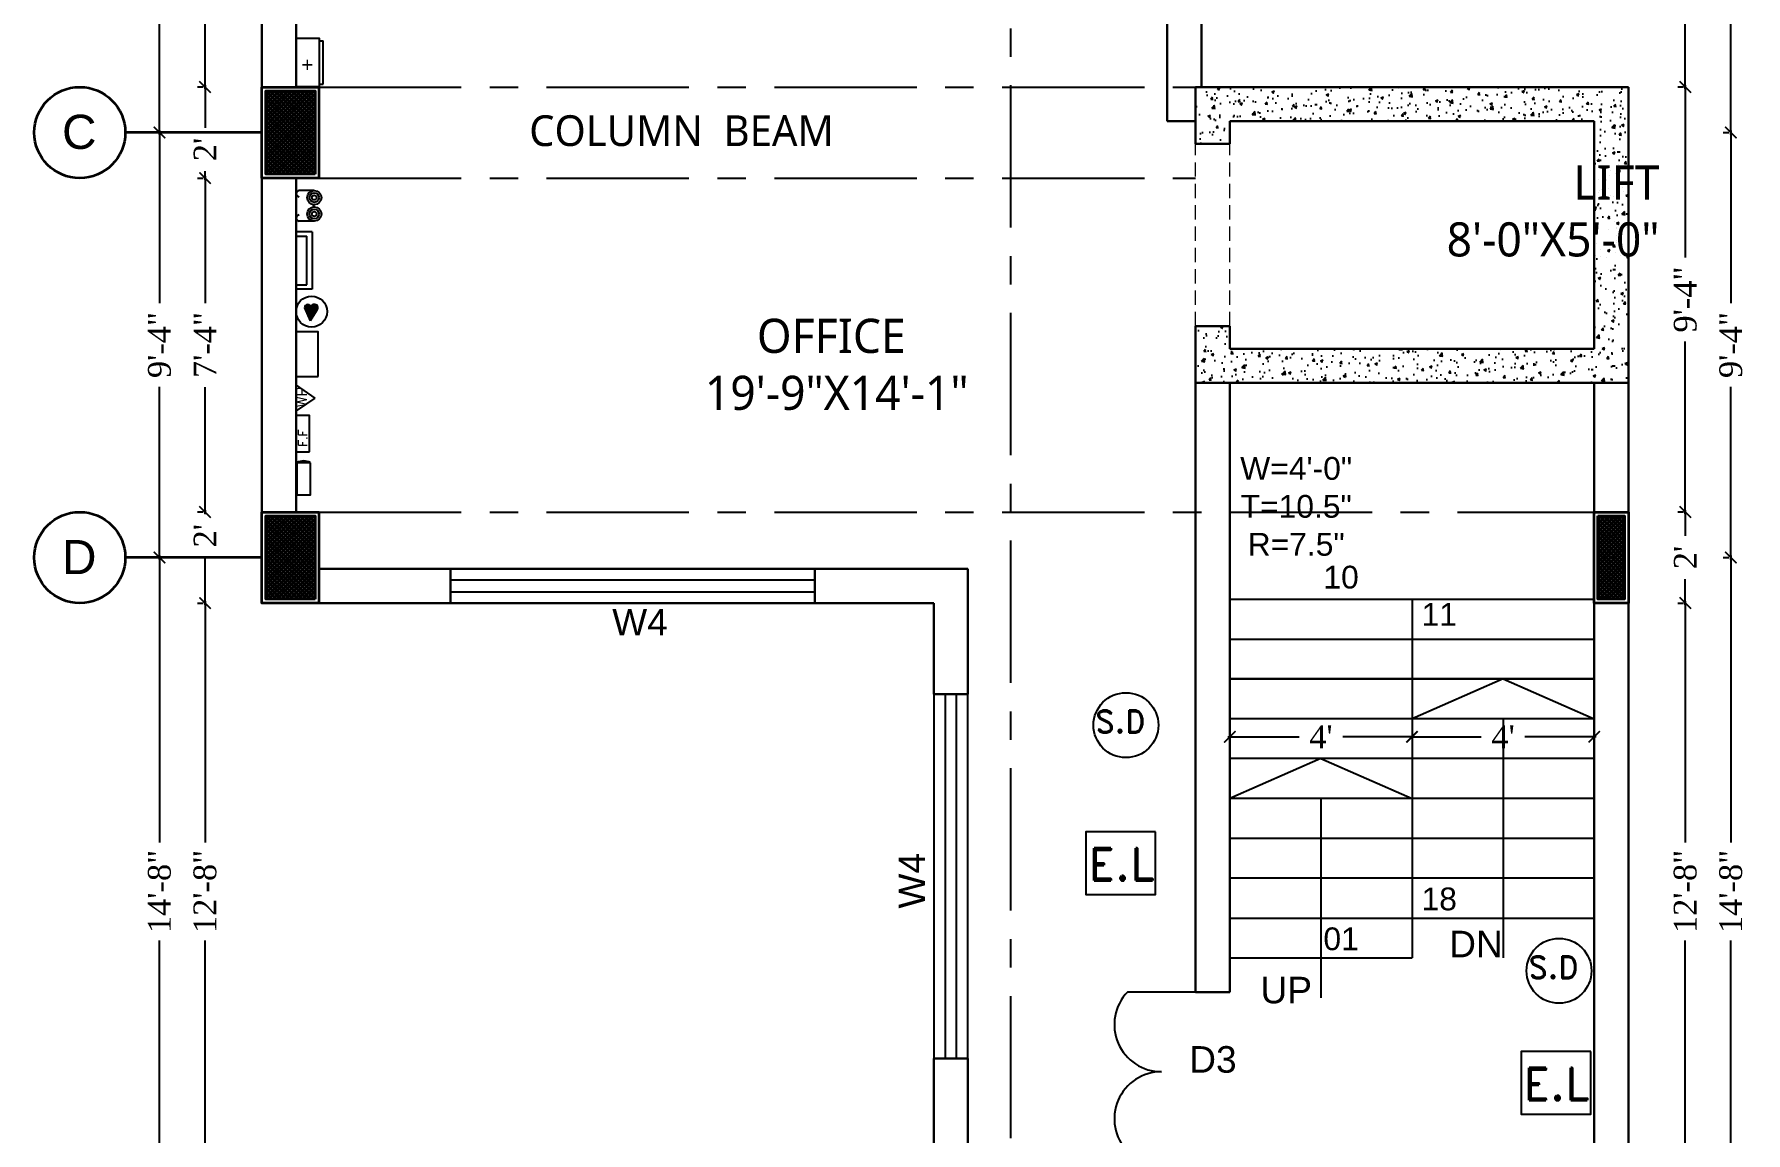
# Model space of a CAD drawing. Header units: inches. Extents: x 137014 to 144844, y -150241 to -148176.
# Drawn here: x 142626.5 to 143077.4, y -149968.4 to -149678.9 of the extents above; entities that cross this region are included whole.
import ezdxf

# ---------------------------------------------------------------- set-up
doc = ezdxf.new("R2010")
doc.units = ezdxf.units.IN
doc.header["$LTSCALE"] = 15
doc.header["$MEASUREMENT"] = 0
doc.header["$PDMODE"] = 2
for name, pattern in [('CENTER', [2, 1.25, -0.25, 0.25, -0.25]), ('DASHEDX2', [1.5, 1, -0.5]), ('HIDDEN', [0.375, 0.25, -0.125])]:
    doc.linetypes.add(name, pattern=pattern)
doc.layers.get('0').update_dxf_attribs({"linetype": 'CONTINUOUS'})
doc.layers.get('Defpoints').update_dxf_attribs({"linetype": 'CONTINUOUS'})
for name, color, linetype in [('COLUMN', 4, 'CONTINUOUS'), ('Column Hatch', 32, 'CONTINUOUS'), ('dimenion', 8, 'CONTINUOUS'), ('door', 74, 'CONTINUOUS'), ('dooted', 7, 'DASHEDX2'), ('HATCH', 252, 'CONTINUOUS'), ('stair', 31, 'CONTINUOUS'), ('TEXT', 2, 'CONTINUOUS'), ('WINDOW', 140, 'CONTINUOUS')]:
    doc.layers.add(name, color=color, linetype=linetype)
for name, color, linetype, lineweight in [('DOTTED', 255, 'HIDDEN', 5), ('tex2', 2, 'CONTINUOUS', 0), ('WALL', 1, 'CONTINUOUS', 30)]:
    doc.layers.add(name, color=color, linetype=linetype, lineweight=lineweight)
doc.styles.add('01', font='arial.ttf', dxfattribs={"height": 5})
doc.styles.add('arial', font='times.ttf')
doc.styles.get("Standard").update_dxf_attribs({"font": 'romand.shx', "height": 8})
doc.styles.add('times', font='times.ttf', dxfattribs={"height": 6})
doc.dimstyles.new('NAUMAN', dxfattribs={"dimtxt": 7, "dimasz": 3, "dimexe": 0.5, "dimexo": 2, "dimgap": 3, "dimtad": 0, "dimdec": 1, "dimzin": 0, "dimdsep": 46, "dimlunit": 4, "dimtxsty": 'times', "dimblk1": 'ARCHTICK', "dimblk2": 'ARCHTICK', "dimsah": 1, "dimcen": 0, "dimdle": 0.5, "dimclrd": 256, "dimclre": 256, "dimclrt": 2, "dimadec": 0, "dimazin": 0, "dimtfac": 1, "dimtdec": 1, "dimtix": 1, "dimtofl": 0, "dimtmove": 1, "dimatfit": 3, "dimldrblk": 'ARCHTICK', "dimfxl": 4, "dimtolj": 1, "dimtzin": 0, "dimarcsym": 0})

# ---------------------------------------------------------------- blocks, each defined once
blk = doc.blocks.new('_ARCHTICK')
at = {"color": 0, "linetype": 'ByBlock', "const_width": 0.15}
blk.add_lwpolyline([(-0.5, -0.5), (0.5, 0.5)], dxfattribs=at)
blk = doc.blocks.new('*D1086')
at = {"layer": 'Defpoints', "color": 0, "ltscale": 5, "transparency": 16777216}
for p in [(142989.49, -149859.34), (143037.49, -149859.34), (143037.49, -149864.08)]:
    blk.add_point(p, dxfattribs=at)
at = {"layer": 'dimenion', "lineweight": -2, "ltscale": 5, "transparency": 16777216}
for p, q in [((142988.99, -149864.08), (143007.73, -149864.08)), ((142989.49, -149861.34), (142989.49, -149864.58)), ((143037.99, -149864.08), (143019.24, -149864.08)), ((143037.49, -149861.34), (143037.49, -149864.58))]:
    blk.add_line(p, q, dxfattribs=at)
at = {"layer": 'dimenion', "lineweight": -2, "ltscale": 5, "transparency": 16777216, "xscale": 3, "yscale": 3, "zscale": 3, "rotation": 180}
blk.add_blockref('_ARCHTICK', (142989.49, -149864.08), dxfattribs=at)
at = {"layer": 'dimenion', "lineweight": -2, "ltscale": 5, "transparency": 16777216, "xscale": 3, "yscale": 3, "zscale": 3}
blk.add_blockref('_ARCHTICK', (143037.49, -149864.08), dxfattribs=at)
at = {"layer": 'dimenion', "color": 2, "ltscale": 5, "transparency": 16777216, "insert": (143013.49, -149864.08), "char_height": 6, "attachment_point": 5, "style": 'times'}
blk.add_mtext("\\A1;4'", dxfattribs=at)
blk = doc.blocks.new('*D1087')
at = {"layer": 'Defpoints', "color": 0, "ltscale": 5, "transparency": 16777216}
for p in [(142941.49, -149859.34), (142989.49, -149859.34), (142941.49, -149864.08)]:
    blk.add_point(p, dxfattribs=at)
at = {"layer": 'dimenion', "lineweight": -2, "ltscale": 5, "transparency": 16777216}
for p, q in [((142940.99, -149864.08), (142959.73, -149864.08)), ((142941.49, -149861.34), (142941.49, -149864.58)), ((142989.99, -149864.08), (142971.24, -149864.08)), ((142989.49, -149861.34), (142989.49, -149864.58))]:
    blk.add_line(p, q, dxfattribs=at)
at = {"layer": 'dimenion', "lineweight": -2, "ltscale": 5, "transparency": 16777216, "xscale": 3, "yscale": 3, "zscale": 3, "rotation": 180}
blk.add_blockref('_ARCHTICK', (142941.49, -149864.08), dxfattribs=at)
at = {"layer": 'dimenion', "lineweight": -2, "ltscale": 5, "transparency": 16777216, "xscale": 3, "yscale": 3, "zscale": 3}
blk.add_blockref('_ARCHTICK', (142989.49, -149864.08), dxfattribs=at)
at = {"layer": 'dimenion', "color": 2, "ltscale": 5, "transparency": 16777216, "insert": (142965.49, -149864.08), "char_height": 6, "attachment_point": 5, "style": 'times'}
blk.add_mtext("\\A1;4'", dxfattribs=at)
blk = doc.blocks.new('*D1112')
at = {"layer": 'Defpoints', "color": 0, "ltscale": 5, "transparency": 16777216}
for p in [(143073.49, -149542.84), (143073.49, -149704.84), (143073.49, -149704.84)]:
    blk.add_point(p, dxfattribs=at)
at = {"layer": 'HATCH', "lineweight": -2, "ltscale": 5, "transparency": 16777216}
for p, q in [((143071.49, -149542.84), (143072.99, -149542.84)), ((143073.49, -149542.34), (143073.49, -149610.93)), ((143073.49, -149705.34), (143073.49, -149636.76)), ((143071.49, -149704.84), (143072.99, -149704.84))]:
    blk.add_line(p, q, dxfattribs=at)
at = {"layer": 'HATCH', "lineweight": -2, "ltscale": 5, "transparency": 16777216, "xscale": 3, "yscale": 3, "zscale": 3}
for p, rotation in [((143073.49, -149542.84), 90), ((143073.49, -149704.84), 270)]:
    blk.add_blockref('_ARCHTICK', p, dxfattribs=dict(at, rotation=rotation))
at = {"layer": 'HATCH', "color": 2, "ltscale": 5, "transparency": 16777216, "insert": (143073.49, -149623.84), "char_height": 6, "attachment_point": 5, "rotation": 90, "style": 'times'}
blk.add_mtext('\\A1;13\'-6"', dxfattribs=at)
blk = doc.blocks.new('*D1113')
at = {"layer": 'Defpoints', "color": 0, "ltscale": 5, "transparency": 16777216}
for p in [(143073.49, -149704.84), (143073.49, -149816.84), (143073.49, -149816.84)]:
    blk.add_point(p, dxfattribs=at)
at = {"layer": 'HATCH', "lineweight": -2, "ltscale": 5, "transparency": 16777216}
for p, q in [((143071.49, -149704.84), (143072.99, -149704.84)), ((143073.49, -149704.34), (143073.49, -149749.8)), ((143073.49, -149817.34), (143073.49, -149771.88)), ((143071.49, -149816.84), (143072.99, -149816.84))]:
    blk.add_line(p, q, dxfattribs=at)
at = {"layer": 'HATCH', "lineweight": -2, "ltscale": 5, "transparency": 16777216, "xscale": 3, "yscale": 3, "zscale": 3}
for p, rotation in [((143073.49, -149704.84), 90), ((143073.49, -149816.84), 270)]:
    blk.add_blockref('_ARCHTICK', p, dxfattribs=dict(at, rotation=rotation))
at = {"layer": 'HATCH', "color": 2, "ltscale": 5, "transparency": 16777216, "insert": (143073.49, -149760.84), "char_height": 6, "attachment_point": 5, "rotation": 90, "style": 'times'}
blk.add_mtext('\\A1;9\'-4"', dxfattribs=at)
blk = doc.blocks.new('*D1114')
at = {"layer": 'Defpoints', "color": 0, "ltscale": 5, "transparency": 16777216}
for p in [(143073.49, -149816.84), (143073.49, -149992.84), (143073.49, -149992.84)]:
    blk.add_point(p, dxfattribs=at)
at = {"layer": 'HATCH', "lineweight": -2, "ltscale": 5, "transparency": 16777216}
for p, q in [((143071.49, -149816.84), (143072.99, -149816.84)), ((143073.49, -149816.34), (143073.49, -149891.93)), ((143073.49, -149993.34), (143073.49, -149917.76)), ((143071.49, -149992.84), (143072.99, -149992.84))]:
    blk.add_line(p, q, dxfattribs=at)
at = {"layer": 'HATCH', "lineweight": -2, "ltscale": 5, "transparency": 16777216, "xscale": 3, "yscale": 3, "zscale": 3}
for p, rotation in [((143073.49, -149816.84), 90), ((143073.49, -149992.84), 270)]:
    blk.add_blockref('_ARCHTICK', p, dxfattribs=dict(at, rotation=rotation))
at = {"layer": 'HATCH', "color": 2, "ltscale": 5, "transparency": 16777216, "insert": (143073.49, -149904.84), "char_height": 6, "attachment_point": 5, "rotation": 90, "style": 'times'}
blk.add_mtext('\\A1;14\'-8"', dxfattribs=at)
blk = doc.blocks.new('*D1120')
at = {"layer": 'Defpoints', "color": 0, "ltscale": 5, "transparency": 16777216}
for p in [(143061.49, -149554.84), (143061.49, -149692.84), (143061.49, -149692.84)]:
    blk.add_point(p, dxfattribs=at)
at = {"layer": 'HATCH', "lineweight": -2, "ltscale": 5, "transparency": 16777216}
for p, q in [((143059.49, -149554.84), (143060.99, -149554.84)), ((143061.49, -149554.34), (143061.49, -149610.93)), ((143061.49, -149693.34), (143061.49, -149636.76)), ((143059.49, -149692.84), (143060.99, -149692.84))]:
    blk.add_line(p, q, dxfattribs=at)
at = {"layer": 'HATCH', "lineweight": -2, "ltscale": 5, "transparency": 16777216, "xscale": 3, "yscale": 3, "zscale": 3}
for p, rotation in [((143061.49, -149554.84), 90), ((143061.49, -149692.84), 270)]:
    blk.add_blockref('_ARCHTICK', p, dxfattribs=dict(at, rotation=rotation))
at = {"layer": 'HATCH', "color": 2, "ltscale": 5, "transparency": 16777216, "insert": (143061.49, -149623.84), "char_height": 6, "attachment_point": 5, "rotation": 90, "style": 'times'}
blk.add_mtext('\\A1;11\'-6"', dxfattribs=at)
blk = doc.blocks.new('*D1121')
at = {"layer": 'Defpoints', "color": 0, "ltscale": 5, "transparency": 16777216}
for p in [(143061.49, -149692.84), (143061.49, -149804.84), (143061.49, -149804.84)]:
    blk.add_point(p, dxfattribs=at)
at = {"layer": 'HATCH', "lineweight": -2, "ltscale": 5, "transparency": 16777216}
for p, q in [((143059.49, -149692.84), (143060.99, -149692.84)), ((143061.49, -149692.34), (143061.49, -149737.8)), ((143061.49, -149805.34), (143061.49, -149759.88)), ((143059.49, -149804.84), (143060.99, -149804.84))]:
    blk.add_line(p, q, dxfattribs=at)
at = {"layer": 'HATCH', "lineweight": -2, "ltscale": 5, "transparency": 16777216, "xscale": 3, "yscale": 3, "zscale": 3}
for p, rotation in [((143061.49, -149692.84), 90), ((143061.49, -149804.84), 270)]:
    blk.add_blockref('_ARCHTICK', p, dxfattribs=dict(at, rotation=rotation))
at = {"layer": 'HATCH', "color": 2, "ltscale": 5, "transparency": 16777216, "insert": (143061.49, -149748.84), "char_height": 6, "attachment_point": 5, "rotation": 90, "style": 'times'}
blk.add_mtext('\\A1;9\'-4"', dxfattribs=at)
blk = doc.blocks.new('*D1122')
at = {"layer": 'Defpoints', "color": 0, "ltscale": 5, "transparency": 16777216}
for p in [(143061.49, -149804.84), (143061.49, -149828.84), (143061.49, -149828.84)]:
    blk.add_point(p, dxfattribs=at)
at = {"layer": 'HATCH', "lineweight": -2, "ltscale": 5, "transparency": 16777216}
for p, q in [((143059.49, -149804.84), (143060.99, -149804.84)), ((143061.49, -149804.34), (143061.49, -149811.11)), ((143061.49, -149829.34), (143061.49, -149822.57)), ((143059.49, -149828.84), (143060.99, -149828.84))]:
    blk.add_line(p, q, dxfattribs=at)
at = {"layer": 'HATCH', "lineweight": -2, "ltscale": 5, "transparency": 16777216, "xscale": 3, "yscale": 3, "zscale": 3}
for p, rotation in [((143061.49, -149804.84), 90), ((143061.49, -149828.84), 270)]:
    blk.add_blockref('_ARCHTICK', p, dxfattribs=dict(at, rotation=rotation))
at = {"layer": 'HATCH', "color": 2, "ltscale": 5, "transparency": 16777216, "insert": (143061.49, -149816.84), "char_height": 6, "attachment_point": 5, "rotation": 90, "style": 'times'}
blk.add_mtext("\\A1;2'", dxfattribs=at)
blk = doc.blocks.new('*D1123')
at = {"layer": 'Defpoints', "color": 0, "ltscale": 5, "transparency": 16777216}
for p in [(143061.49, -149828.84), (143061.49, -149980.84), (143061.49, -149980.84)]:
    blk.add_point(p, dxfattribs=at)
at = {"layer": 'HATCH', "lineweight": -2, "ltscale": 5, "transparency": 16777216}
for p, q in [((143061.49, -149828.34), (143061.49, -149891.93)), ((143059.49, -149828.84), (143060.99, -149828.84)), ((143061.49, -149981.34), (143061.49, -149917.76)), ((143059.49, -149980.84), (143060.99, -149980.84))]:
    blk.add_line(p, q, dxfattribs=at)
at = {"layer": 'HATCH', "lineweight": -2, "ltscale": 5, "transparency": 16777216, "xscale": 3, "yscale": 3, "zscale": 3}
for p, rotation in [((143061.49, -149828.84), 90), ((143061.49, -149980.84), 270)]:
    blk.add_blockref('_ARCHTICK', p, dxfattribs=dict(at, rotation=rotation))
at = {"layer": 'HATCH', "color": 2, "ltscale": 5, "transparency": 16777216, "insert": (143061.49, -149904.84), "char_height": 6, "attachment_point": 5, "rotation": 90, "style": 'times'}
blk.add_mtext('\\A1;12\'-8"', dxfattribs=at)
blk = doc.blocks.new('*D1130')
at = {"layer": 'Defpoints', "color": 0, "ltscale": 5, "transparency": 16777216}
for p in [(142659.49, -149542.84), (142659.49, -149704.84), (142659.49, -149704.84)]:
    blk.add_point(p, dxfattribs=at)
at = {"layer": 'HATCH', "lineweight": -2, "ltscale": 5, "transparency": 16777216}
for p, q in [((142657.49, -149542.84), (142658.99, -149542.84)), ((142659.49, -149542.34), (142659.49, -149610.93)), ((142659.49, -149705.34), (142659.49, -149636.76)), ((142657.49, -149704.84), (142658.99, -149704.84))]:
    blk.add_line(p, q, dxfattribs=at)
at = {"layer": 'HATCH', "lineweight": -2, "ltscale": 5, "transparency": 16777216, "xscale": 3, "yscale": 3, "zscale": 3}
for p, rotation in [((142659.49, -149542.84), 90), ((142659.49, -149704.84), 270)]:
    blk.add_blockref('_ARCHTICK', p, dxfattribs=dict(at, rotation=rotation))
at = {"layer": 'HATCH', "color": 2, "ltscale": 5, "transparency": 16777216, "insert": (142659.49, -149623.84), "char_height": 6, "attachment_point": 5, "rotation": 90, "style": 'times'}
blk.add_mtext('\\A1;13\'-6"', dxfattribs=at)
blk = doc.blocks.new('*D1131')
at = {"layer": 'Defpoints', "color": 0, "ltscale": 5, "transparency": 16777216}
for p in [(142659.49, -149704.84), (142659.49, -149816.84), (142659.49, -149816.84)]:
    blk.add_point(p, dxfattribs=at)
at = {"layer": 'HATCH', "lineweight": -2, "ltscale": 5, "transparency": 16777216}
for p, q in [((142657.49, -149704.84), (142658.99, -149704.84)), ((142659.49, -149704.34), (142659.49, -149749.8)), ((142659.49, -149817.34), (142659.49, -149771.88)), ((142657.49, -149816.84), (142658.99, -149816.84))]:
    blk.add_line(p, q, dxfattribs=at)
at = {"layer": 'HATCH', "lineweight": -2, "ltscale": 5, "transparency": 16777216, "xscale": 3, "yscale": 3, "zscale": 3}
for p, rotation in [((142659.49, -149704.84), 90), ((142659.49, -149816.84), 270)]:
    blk.add_blockref('_ARCHTICK', p, dxfattribs=dict(at, rotation=rotation))
at = {"layer": 'HATCH', "color": 2, "ltscale": 5, "transparency": 16777216, "insert": (142659.49, -149760.84), "char_height": 6, "attachment_point": 5, "rotation": 90, "style": 'times'}
blk.add_mtext('\\A1;9\'-4"', dxfattribs=at)
blk = doc.blocks.new('*D1132')
at = {"layer": 'Defpoints', "color": 0, "ltscale": 5, "transparency": 16777216}
for p in [(142659.49, -149816.84), (142659.49, -149992.84), (142659.49, -149992.84)]:
    blk.add_point(p, dxfattribs=at)
at = {"layer": 'HATCH', "lineweight": -2, "ltscale": 5, "transparency": 16777216}
for p, q in [((142657.49, -149816.84), (142658.99, -149816.84)), ((142659.49, -149816.34), (142659.49, -149891.93)), ((142659.49, -149993.34), (142659.49, -149917.76)), ((142657.49, -149992.84), (142658.99, -149992.84))]:
    blk.add_line(p, q, dxfattribs=at)
at = {"layer": 'HATCH', "lineweight": -2, "ltscale": 5, "transparency": 16777216, "xscale": 3, "yscale": 3, "zscale": 3}
for p, rotation in [((142659.49, -149816.84), 90), ((142659.49, -149992.84), 270)]:
    blk.add_blockref('_ARCHTICK', p, dxfattribs=dict(at, rotation=rotation))
at = {"layer": 'HATCH', "color": 2, "ltscale": 5, "transparency": 16777216, "insert": (142659.49, -149904.84), "char_height": 6, "attachment_point": 5, "rotation": 90, "style": 'times'}
blk.add_mtext('\\A1;14\'-8"', dxfattribs=at)
blk = doc.blocks.new('*D1138')
at = {"layer": 'Defpoints', "color": 0, "ltscale": 5, "transparency": 16777216}
for p in [(142671.49, -149554.84), (142671.49, -149692.84), (142671.49, -149692.84)]:
    blk.add_point(p, dxfattribs=at)
at = {"layer": 'HATCH', "lineweight": -2, "ltscale": 5, "transparency": 16777216}
for p, q in [((142669.49, -149554.84), (142670.99, -149554.84)), ((142671.49, -149554.34), (142671.49, -149610.93)), ((142671.49, -149693.34), (142671.49, -149636.76)), ((142669.49, -149692.84), (142670.99, -149692.84))]:
    blk.add_line(p, q, dxfattribs=at)
at = {"layer": 'HATCH', "lineweight": -2, "ltscale": 5, "transparency": 16777216, "xscale": 3, "yscale": 3, "zscale": 3}
for p, rotation in [((142671.49, -149554.84), 90), ((142671.49, -149692.84), 270)]:
    blk.add_blockref('_ARCHTICK', p, dxfattribs=dict(at, rotation=rotation))
at = {"layer": 'HATCH', "color": 2, "ltscale": 5, "transparency": 16777216, "insert": (142671.49, -149623.84), "char_height": 6, "attachment_point": 5, "rotation": 90, "style": 'times'}
blk.add_mtext('\\A1;11\'-6"', dxfattribs=at)
blk = doc.blocks.new('*D1139')
at = {"layer": 'Defpoints', "color": 0, "ltscale": 5, "transparency": 16777216}
for p in [(142671.49, -149692.84), (142671.49, -149716.84), (142671.49, -149716.84)]:
    blk.add_point(p, dxfattribs=at)
at = {"layer": 'HATCH', "lineweight": -2, "ltscale": 5, "transparency": 16777216}
for p, q in [((142669.49, -149692.84), (142670.99, -149692.84)), ((142671.49, -149692.34), (142671.49, -149703.58)), ((142671.49, -149717.34), (142671.49, -149715.04)), ((142669.49, -149716.84), (142670.99, -149716.84))]:
    blk.add_line(p, q, dxfattribs=at)
at = {"layer": 'HATCH', "lineweight": -2, "ltscale": 5, "transparency": 16777216, "xscale": 3, "yscale": 3, "zscale": 3}
for p, rotation in [((142671.49, -149692.84), 90), ((142671.49, -149716.84), 270)]:
    blk.add_blockref('_ARCHTICK', p, dxfattribs=dict(at, rotation=rotation))
at = {"layer": 'HATCH', "color": 2, "ltscale": 5, "transparency": 16777216, "insert": (142671.49, -149709.31), "char_height": 6, "attachment_point": 5, "rotation": 90, "style": 'times'}
blk.add_mtext("\\A1;2'", dxfattribs=at)
blk = doc.blocks.new('*D1140')
at = {"layer": 'Defpoints', "color": 0, "ltscale": 5, "transparency": 16777216}
for p in [(142671.49, -149716.84), (142671.49, -149804.84), (142671.49, -149804.84)]:
    blk.add_point(p, dxfattribs=at)
at = {"layer": 'HATCH', "lineweight": -2, "ltscale": 5, "transparency": 16777216}
for p, q in [((142669.49, -149716.84), (142670.99, -149716.84)), ((142671.49, -149716.34), (142671.49, -149749.79)), ((142671.49, -149805.34), (142671.49, -149771.9)), ((142669.49, -149804.84), (142670.99, -149804.84))]:
    blk.add_line(p, q, dxfattribs=at)
at = {"layer": 'HATCH', "lineweight": -2, "ltscale": 5, "transparency": 16777216, "xscale": 3, "yscale": 3, "zscale": 3}
for p, rotation in [((142671.49, -149716.84), 90), ((142671.49, -149804.84), 270)]:
    blk.add_blockref('_ARCHTICK', p, dxfattribs=dict(at, rotation=rotation))
at = {"layer": 'HATCH', "color": 2, "ltscale": 5, "transparency": 16777216, "insert": (142671.49, -149760.84), "char_height": 6, "attachment_point": 5, "rotation": 90, "style": 'times'}
blk.add_mtext('\\A1;7\'-4"', dxfattribs=at)
blk = doc.blocks.new('*D1141')
at = {"layer": 'Defpoints', "color": 0, "ltscale": 5, "transparency": 16777216}
for p in [(142671.49, -149804.84), (142671.49, -149828.84), (142671.49, -149828.84)]:
    blk.add_point(p, dxfattribs=at)
at = {"layer": 'HATCH', "lineweight": -2, "ltscale": 5, "transparency": 16777216}
for p, q in [((142669.49, -149804.84), (142670.99, -149804.84)), ((142671.49, -149804.34), (142671.49, -149805.37)), ((142671.49, -149829.34), (142671.49, -149816.83)), ((142669.49, -149828.84), (142670.99, -149828.84))]:
    blk.add_line(p, q, dxfattribs=at)
at = {"layer": 'HATCH', "lineweight": -2, "ltscale": 5, "transparency": 16777216, "xscale": 3, "yscale": 3, "zscale": 3}
for p, rotation in [((142671.49, -149804.84), 90), ((142671.49, -149828.84), 270)]:
    blk.add_blockref('_ARCHTICK', p, dxfattribs=dict(at, rotation=rotation))
at = {"layer": 'HATCH', "color": 2, "ltscale": 5, "transparency": 16777216, "insert": (142671.49, -149811.1), "char_height": 6, "attachment_point": 5, "rotation": 90, "style": 'times'}
blk.add_mtext("\\A1;2'", dxfattribs=at)
blk = doc.blocks.new('*D1142')
at = {"layer": 'Defpoints', "color": 0, "ltscale": 5, "transparency": 16777216}
for p in [(142671.49, -149828.84), (142671.49, -149980.84), (142671.49, -149980.84)]:
    blk.add_point(p, dxfattribs=at)
at = {"layer": 'HATCH', "lineweight": -2, "ltscale": 5, "transparency": 16777216}
for p, q in [((142671.49, -149828.34), (142671.49, -149891.93)), ((142669.49, -149828.84), (142670.99, -149828.84)), ((142671.49, -149981.34), (142671.49, -149917.76)), ((142669.49, -149980.84), (142670.99, -149980.84))]:
    blk.add_line(p, q, dxfattribs=at)
at = {"layer": 'HATCH', "lineweight": -2, "ltscale": 5, "transparency": 16777216, "xscale": 3, "yscale": 3, "zscale": 3}
for p, rotation in [((142671.49, -149828.84), 90), ((142671.49, -149980.84), 270)]:
    blk.add_blockref('_ARCHTICK', p, dxfattribs=dict(at, rotation=rotation))
at = {"layer": 'HATCH', "color": 2, "ltscale": 5, "transparency": 16777216, "insert": (142671.49, -149904.84), "char_height": 6, "attachment_point": 5, "rotation": 90, "style": 'times'}
blk.add_mtext('\\A1;12\'-8"', dxfattribs=at)

msp = doc.modelspace()

# ---------------------------------------------------------------- hatches: boundary and pattern name
for points in [[(142700.26611, -149723.86983), (142700.26611, -149723.9326, 1), (142700.26611, -149724.37132), (142700.26611, -149724.4341, -0.999991376)], [(142697.68099, -149751.02252, -1), (142699.4217, -149751.02252, -1.153352938), (142701.15883, -149751.2712), (142699.16658, -149754.48567)], [(142699.2712, -149791.84598), (142695.7046, -149791.84598, -0.26545942)]]:
    msp.add_hatch(color=256).paths.add_polyline_path(points)
at = {"layer": 'Column Hatch', "lineweight": 35}
h = msp.add_hatch(dxfattribs=at)
h.set_pattern_fill('ANSI37', color=256, scale=0.25)
h.set_pattern_definition([(45, (143034.48525, -149692.8425), (-0.561266, 0.561266), []), (135, (143034.48525, -149692.8425), (-0.561266, -0.561266), [])])
h.paths.add_polyline_path([(142700.48525, -149715.84248), (142687.48525, -149715.84248), (142687.48525, -149693.84248), (142700.48525, -149693.84248)])
h = msp.add_hatch(dxfattribs=at)
h.set_pattern_fill('ANSI37', color=256, scale=0.25)
h.set_pattern_definition([(45, (143034.48525, -149804.8425), (-0.561266, 0.561266), []), (135, (143034.48525, -149804.8425), (-0.561266, -0.561266), [])])
h.paths.add_polyline_path([(142700.48525, -149827.84248), (142687.48525, -149827.84248), (142687.48525, -149805.84248), (142700.48525, -149805.84248)])
h = msp.add_hatch(dxfattribs=at)
h.set_pattern_fill('ANSI37', color=256, scale=0.25)
h.set_pattern_definition([(45, (143037.48525, -149963.8425), (-0.561266, 0.561266), []), (135, (143037.48525, -149963.8425), (-0.561266, -0.561266), [])])
h.paths.add_polyline_path([(143038.48525, -149805.84248), (143045.48525, -149805.84248), (143045.48525, -149827.84248), (143038.48525, -149827.84248)])
at = {"layer": 'HATCH'}
h = msp.add_hatch(dxfattribs=at)
h.set_pattern_fill('AR-CONC', color=256, style=0)
h.set_pattern_definition([(50, (2533.732, -13275.9066), (7.17260183, -0.62752135), [0.75, -8.25]), (355, (2533.732, -13275.9066), (-1.38751334, 7.52192134), [0.6, -6.6]), (100.4514, (2534.33, -13275.959), (5.78509382, 6.89439542), [0.6374019, -7.01142112]), (46.1842, (2533.732, -13273.907), (10.6724105, -1.65519014), [1.125, -12.375]), (96.6356, (2534.622, -13274.045), (9.34662706, 9.7411787), [0.9561029, -10.51713]), (351.1842, (2533.732, -13273.907), (9.34661945, 9.741186), [0.9, -9.9]), (21, (2534.732, -13274.4066), (5.96907052, -4.0261889), [0.75, -8.25]), (326, (2534.732, -13274.4066), (2.43315332, 7.25150045), [0.6, -6.6]), (71.4514, (2535.23, -13274.742), (8.40222629, 3.22530497), [0.6374019, -7.01142112]), (37.5, (2533.7322, -13275.9066), (0.121598553, 3.328938538), [0, -6.52, 0, -6.7, 0, -6.625]), (7.5, (2533.7322, -13275.9066), (2.630695374, 3.94411712), [0, -3.82, 0, -6.37, 0, -2.525]), (327.5, (2531.5022, -13275.9066), (5.33822436, -0.225548717), [0, -2.5, 0, -7.8, 0, -10.35]), (317.5, (2530.5022, -13275.9066), (5.83186169, 1.00104982), [0, -3.25, 0, -5.18, 0, -7.35])])
h.paths.add_polyline_path([(142941.48525, -149701.84248), (142941.48525, -149707.84248), (142932.48525, -149707.84248), (142932.48525, -149692.84248), (143046.48525, -149692.84248), (143046.48525, -149770.84248), (142932.48525, -149770.84248), (142932.48525, -149755.84248), (142941.48525, -149755.84248), (142941.48525, -149761.84248), (143037.48525, -149761.84248), (143037.48525, -149701.84248)])

# ---------------------------------------------------------------- linework, layer by layer
at = {"ltscale": 0.22}
for p, q in [((142701.6332, -149680.7167), (142702.57482, -149680.7167)), ((142702.57482, -149692.07362), (142702.57482, -149680.7167)), ((142701.6332, -149692.07362), (142702.57482, -149692.07362)), ((142695.48525, -149778.15489), (142695.48525, -149771.45228)), ((142695.48525, -149771.45228), (142700.37338, -149774.80359)), ((142700.37338, -149774.80359), (142695.48525, -149778.15489))]:
    msp.add_line(p, q, dxfattribs=at)
for p, q in [((142700.26611, -149720.10338), (142696.32582, -149720.10338)), ((142700.26611, -149723.9326), (142700.26611, -149723.86983)), ((142700.26611, -149724.37132), (142700.26611, -149724.4341)), ((142700.26611, -149728.20054), (142696.32582, -149728.20054)), ((142699.69988, -149731.00595), (142695.48525, -149731.00595)), ((142695.48525, -149731.00595), (142695.48525, -149732.12351)), ((142695.48525, -149732.12351), (142698.30742, -149732.12351)), ((142698.30742, -149744.98799), (142698.30742, -149732.12351)), ((142699.69988, -149731.00595), (142699.69988, -149746.10555)), ((142695.48525, -149746.10555), (142695.48525, -149744.98799)), ((142695.48525, -149744.98799), (142698.30742, -149744.98799)), ((142699.69988, -149746.10555), (142695.48525, -149746.10555)), ((142697.68099, -149751.02252), (142699.16658, -149754.48567)), ((142700.90933, -149751.67377), (142699.16658, -149754.48567))]:
    msp.add_line(p, q)
for points in [[(142695.48525, -149680.08896), (142695.48525, -149692.70136), (142701.6332, -149692.70136), (142701.6332, -149680.08896)], [(142698.97953, -149788.99633), (142698.97953, -149779.39336), (142695.48525, -149779.39336), (142695.48525, -149788.99633)], [(142921.90812, -149889.10207), (142903.54886, -149889.10207), (142903.54886, -149905.60125), (142921.90812, -149905.60125)], [(143036.58765, -149947.02578), (143018.22839, -149947.02578), (143018.22839, -149963.52496), (143036.58765, -149963.52496)]]:
    msp.add_lwpolyline(points, close=True, dxfattribs=at)
at = {"color": 2}
msp.add_lwpolyline([(142701.33274, -149769.14823), (142701.33274, -149757.32073), (142695.48525, -149757.32073), (142695.48525, -149769.14823)], close=True, dxfattribs=at)
msp.add_lwpolyline([(142699.2712, -149791.84598), (142695.7046, -149791.84598), (142695.7046, -149800.35017), (142699.2712, -149800.35017)], close=True)
for centre, radius in [((142700.26611, -149721.98661), 1.88322), ((142700.26611, -149726.31732), 1.88322), ((142700.26611, -149721.98661), 1.25548), ((142700.26611, -149721.98661), 0.62774), ((142700.26611, -149726.31732), 1.25548), ((142700.26611, -149726.31732), 0.62774), ((142699.57043, -149752.03459), 4.08518)]:
    msp.add_circle(centre, radius)
at = {"ltscale": 0.22}
for centre in [(142914.11246, -149861.01339), (143028.22027, -149925.76251)]:
    msp.add_circle(centre, 8.55115, dxfattribs=at)
for centre, radius, start, end in [((142696.32582, -149720.94396), 0.84057, 90, 270), ((142700.26611, -149724.15196), 0.28213, 90, 270), ((142700.26611, -149724.15196), 0.21936, 90, 270), ((142696.32582, -149727.35997), 0.84057, 90, 270), ((142698.55134, -149751.02252), 0.87035, 0, 180), ((142700.30806, -149751.02252), 0.88637, 312.7147128, 180), ((142697.4879, -149794.96819), 3.5956, 60.2663603, 119.7336397)]:
    msp.add_arc(centre, radius, start, end)
at = {"layer": 'COLUMN', "lineweight": 35}
for p, q in [((142686.48525, -149704.84248), (142650.48525, -149704.84248)), ((142686.48525, -149816.84248), (142650.48525, -149816.84248))]:
    msp.add_line(p, q, dxfattribs=at)
for points in [[(142701.48525, -149716.84248), (142686.48525, -149716.84248), (142686.48525, -149692.84248), (142701.48525, -149692.84248)], [(142701.48525, -149828.84248), (142686.48525, -149828.84248), (142686.48525, -149804.84248), (142701.48525, -149804.84248)], [(143037.48525, -149804.84248), (143046.48525, -149804.84248), (143046.48525, -149828.84248), (143037.48525, -149828.84248)]]:
    msp.add_lwpolyline(points, close=True, dxfattribs=at)
for centre in [(142638.48525, -149704.84248), (142638.48525, -149816.84248)]:
    msp.add_circle(centre, 12, dxfattribs=at)
at = {"layer": 'Column Hatch', "lineweight": 35}
for points in [[(142700.48525, -149715.84248), (142687.48525, -149715.84248), (142687.48525, -149693.84248), (142700.48525, -149693.84248)], [(142700.48525, -149827.84248), (142687.48525, -149827.84248), (142687.48525, -149805.84248), (142700.48525, -149805.84248)], [(143038.48525, -149805.84248), (143045.48525, -149805.84248), (143045.48525, -149827.84248), (143038.48525, -149827.84248)]]:
    msp.add_lwpolyline(points, close=True, dxfattribs=at)
at = {"layer": 'door'}
msp.add_line((142932.48525, -149931.34248), (142914.48525, -149931.34248), dxfattribs=at)
for centre, start, end in [((142923.48525, -149939.91391), 136.397181, 270), ((142923.48525, -149964.77105), 90, 223.602819)]:
    msp.add_arc(centre, 12.42857, start, end, dxfattribs=at)
at = {"layer": 'dooted', "linetype": 'CENTER', "ltscale": 2}
for p, q in [((142883.69223, -149392.39011), (142883.69223, -150176.45847)), ((142701.48525, -149692.84248), (142932.48525, -149692.84248)), ((142701.48525, -149716.84248), (142932.48525, -149716.84248)), ((142701.48525, -149804.84248), (143037.48525, -149804.84248))]:
    msp.add_line(p, q, dxfattribs=at)
at = {"layer": 'DOTTED'}
for p, q in [((142932.48525, -149755.84248), (142932.48525, -149707.84248)), ((142941.48525, -149755.84248), (142941.48525, -149707.84248))]:
    msp.add_line(p, q, dxfattribs=at)
at = {"layer": 'stair'}
for p, q in [((142941.48525, -149827.84248), (143037.48525, -149827.84248)), ((142989.48525, -149827.84248), (142989.48525, -149922.34248)), ((142941.48525, -149838.34248), (143037.48525, -149838.34248)), ((142941.48525, -149848.84248), (143037.48525, -149848.84248)), ((142989.48525, -149848.84248), (142941.48525, -149848.84248)), ((142965.48525, -149848.84248), (142956.48525, -149848.84248)), ((143037.48525, -149848.84248), (142989.48525, -149848.84248)), ((143013.48525, -149848.84248), (142989.48525, -149859.34248)), ((143013.48525, -149848.84248), (143004.48525, -149848.84248)), ((143013.48525, -149848.84248), (143037.48525, -149859.34248)), ((142989.48525, -149859.34248), (142941.48525, -149859.34248)), ((143037.48525, -149859.34248), (142989.48525, -149859.34248)), ((143013.48525, -149859.34248), (143013.48525, -149922.34248)), ((142989.48525, -149869.84248), (142941.48525, -149869.84248)), ((142965.48525, -149869.84248), (142941.48525, -149880.34248)), ((142965.48525, -149869.84248), (142989.48525, -149880.34248)), ((143037.48525, -149869.84248), (142989.48525, -149869.84248)), ((142989.48525, -149880.34248), (142941.48525, -149880.34248)), ((142965.48525, -149880.34248), (142965.48525, -149932.84248)), ((143037.48525, -149880.34248), (142989.48525, -149880.34248)), ((142989.48525, -149890.84248), (142941.48525, -149890.84248)), ((143037.48525, -149890.84248), (142989.48525, -149890.84248)), ((142989.48525, -149901.34248), (142941.48525, -149901.34248)), ((143037.48525, -149901.34248), (142989.48525, -149901.34248)), ((142941.48525, -149911.84248), (142989.48525, -149911.84248)), ((142989.48525, -149911.84248), (143037.48525, -149911.84248)), ((142941.48525, -149922.34248), (142989.48525, -149922.34248))]:
    msp.add_line(p, q, dxfattribs=at)
at = {"layer": 'WALL'}
for p, q in [((142924.98525, -149701.84248), (142924.98525, -149539.84248)), ((142686.48525, -149692.84248), (142686.48525, -149554.84248)), ((142695.48525, -149554.84248), (142695.48525, -149692.84248)), ((142933.98525, -149692.84248), (142933.98525, -149554.84248)), ((142932.48525, -149692.84248), (143046.48525, -149692.84248)), ((142932.48525, -149692.84248), (142932.48525, -149707.84248)), ((143046.48525, -149770.84248), (143046.48525, -149692.84248)), ((142924.98525, -149701.84248), (142932.48525, -149701.84248)), ((142941.48525, -149701.84248), (143037.48525, -149701.84248)), ((142941.48525, -149701.84248), (142941.48525, -149707.84248)), ((143037.48525, -149761.84248), (143037.48525, -149701.84248)), ((142941.48525, -149707.84248), (142932.48525, -149707.84248)), ((142686.48525, -149716.84248), (142686.48525, -149804.84248)), ((142695.48525, -149716.84248), (142695.48525, -149804.84248)), ((142932.48525, -149755.84248), (142932.48525, -149770.84248)), ((142941.48525, -149755.84248), (142932.48525, -149755.84248)), ((142941.48525, -149755.84248), (142941.48525, -149761.84248)), ((142941.48525, -149761.84248), (143037.48525, -149761.84248)), ((142932.48525, -149770.84248), (143046.48525, -149770.84248)), ((142932.48525, -149770.84248), (142932.48525, -149931.34248)), ((142941.48525, -149770.84248), (142941.48525, -149931.34248)), ((143037.48525, -149804.84248), (143037.48525, -149770.84248)), ((143046.48525, -149804.84248), (143046.48525, -149770.84248)), ((142695.48525, -149784.63503), (142695.48525, -149775.63503)), ((142701.48525, -149819.84248), (142872.48525, -149819.84248)), ((142872.48525, -149819.84248), (142872.48525, -149852.84248)), ((142701.48525, -149828.84248), (142863.48525, -149828.84248)), ((142863.48525, -149828.84248), (142863.48525, -149852.84248)), ((143037.48525, -149980.84248), (143037.48525, -149828.84248)), ((143046.48525, -149979.34248), (143046.48525, -149828.84248)), ((142941.48525, -149931.34248), (142932.48525, -149931.34248)), ((142863.48525, -149948.84248), (142863.48525, -149980.84248)), ((142872.48525, -149948.84248), (142872.48525, -149989.84248))]:
    msp.add_line(p, q, dxfattribs=at)
at = {"layer": 'WALL', "ltscale": 5}
for p, q in [((142736.18527, -149828.84248), (142736.18527, -149819.84248)), ((142832.18527, -149828.84248), (142832.18527, -149819.84248)), ((142863.48525, -149852.84248), (142872.48525, -149852.84248)), ((142863.48525, -149948.84248), (142872.48525, -149948.84248))]:
    msp.add_line(p, q, dxfattribs=at)
at = {"layer": 'WINDOW'}
for p, q in [((142832.18527, -149819.84248), (142736.18527, -149819.84248)), ((142832.18527, -149822.84248), (142736.18527, -149822.84248)), ((142736.18527, -149825.84248), (142832.18527, -149825.84248)), ((142736.18527, -149828.84248), (142832.18527, -149828.84248)), ((142863.48525, -149852.84248), (142863.48525, -149948.84248)), ((142866.48525, -149852.84248), (142866.48525, -149948.84248)), ((142869.48525, -149948.84248), (142869.48525, -149852.84248)), ((142872.48525, -149948.84248), (142872.48525, -149852.84248))]:
    msp.add_line(p, q, dxfattribs=at)

# ---------------------------------------------------------------- texts
at = {"ltscale": 0.22, "insert": (142696.52459, -149685.37851), "char_height": 3.7664472, "width": 4.9548728, "attachment_point": 7, "rotation": 270, "style": '01'}
msp.add_mtext('{\\fTimes New Roman|b1|i0|c0|p18;+}', dxfattribs=at)
at = {"ltscale": 0.22, "attachment_point": 7, "rotation": 90}
for s, insert, char_height, width in [('WP', (142698.34607, -149777.21942), 2.791126, 5.5451187), ('F.F', (142698.41068, -149787.61276), 2.290155, 1.9531261)]:
    msp.add_mtext(s, dxfattribs=dict(at, insert=insert, char_height=char_height, width=width))
at = {"ltscale": 0.22, "attachment_point": 3}
for s, insert, char_height, width in [('S.D', (142919.25811, -149857.10381), 5.915259, 5.6025929), ('E.L', (142921.44671, -149893.43743), 8.517973, 26.2972052), ('S.D', (143033.36592, -149921.85293), 5.915259, 5.6025929), ('E.L', (143036.03844, -149951.36114), 8.517973, 26.2972052)]:
    msp.add_mtext(s, dxfattribs=dict(at, insert=insert, char_height=char_height, width=width))
at = {"layer": 'tex2', "attachment_point": 5, "style": 'arial'}
for s, insert, char_height in [('{\\fArial|b0|i0|c0|p34;C}', (142638.3505, -149704.71776), 9), ('{\\fArial|b0|i0|c0|p34;D}', (142638.3505, -149816.71776), 9), ('{\\fArial|b0|i0|c0|p34;W4}', (142786.08865, -149833.87395), 7), ('{\\fArial|b0|i0|c0|p34;DN}', (143006.33972, -149918.68359), 7), ('{\\fArial|b0|i0|c0|p34;UP}', (142956.35913, -149930.87768), 7), ('{\\fArial|b0|i0|c0|p34;D3}', (142937.03022, -149949.15283), 7)]:
    msp.add_mtext(s, dxfattribs=dict(at, insert=insert, char_height=char_height))
at = {"layer": 'tex2', "char_height": 6, "attachment_point": 5, "style": 'arial'}
for s, insert, width in [('{\\fArial|b0|i0|c0|p34;W=4\'-0"\\PT=10.5"\\PR=7.5"}', (142958.97075, -149803.39407), 41.3127623), ('{\\fArial|b0|i0|c0|p34;10}', (142970.80385, -149822.04581), 31.2334731), ('{\\fArial|b0|i0|c0|p34;11}', (142996.65812, -149831.81984), 31.2334731), ('{\\fArial|b0|i0|c0|p34;18}', (142996.65812, -149906.84439), 31.2334731), ('{\\fArial|b0|i0|c0|p34;01}', (142970.80385, -149917.36297), 31.2334731)]:
    msp.add_mtext(s, dxfattribs=dict(at, insert=insert, width=width))
at = {"layer": 'tex2', "insert": (142857.7104, -149902.01349), "char_height": 7, "attachment_point": 5, "rotation": 90, "style": 'arial'}
msp.add_mtext('{\\fArial|b0|i0|c0|p34;W4}', dxfattribs=at)
at = {"layer": 'TEXT'}
for s, insert, char_height, width, attachment_point in [('\\A1;{\\fTrebuchet MS|b0|i0|c0|p34;COLUMN  BEAM}', (142797.02197, -149700.29402), 8.1, 118.1902113, 2), ('\\A1;{\\fTrebuchet MS|b0|i0|c0|p34;LIFT\\P8\'-0"X5\'-0"}', (143054.68932, -149713.49898), 9, 131.322457, 3), ('\\A1;\\pi24.18247;{\\fTrebuchet MS|b0|i0|c0|p34;OFFICE\\P\\pi10.47641;19\'-9"X14\'-1"}', (142792.69148, -149753.91965), 9, 86.3649364, 1)]:
    msp.add_mtext(s, dxfattribs=dict(at, insert=insert, char_height=char_height, width=width, attachment_point=attachment_point))

# ---------------------------------------------------------------- dimensions: what is measured, and where the dimension line sits
at = {"layer": 'dimenion', "ltscale": 5}
for p2, distance, picture, middle in [((142941.48525, -149859.34248), 4.74221, '*D1087', (142965.48525, -149864.08469)), ((143037.48525, -149859.34248), -4.74221, '*D1086', (143013.48525, -149864.08469))]:
    dim = msp.add_aligned_dim(p1=(142989.48525, -149859.34248), p2=p2, distance=distance, dimstyle='NAUMAN', dxfattribs=at)
    dim.commit()
    dim.dimension.update_dxf_attribs({"geometry": picture, "text_midpoint": middle})
at = {"layer": 'HATCH', "ltscale": 5}
for base, p1, p2, picture, middle in [((142659.48525, -149704.84248), (142659.48525, -149542.84248), (142659.48525, -149704.84248), '*D1130', (142659.48525, -149623.84248)), ((143073.48525, -149704.84248), (143073.48525, -149542.84248), (143073.48525, -149704.84248), '*D1112', (143073.48525, -149623.84248)), ((142671.48525, -149692.84248), (142671.48525, -149554.84248), (142671.48525, -149692.84248), '*D1138', (142671.48525, -149623.84248)), ((143061.48525, -149692.84248), (143061.48525, -149554.84248), (143061.48525, -149692.84248), '*D1120', (143061.48525, -149623.84248)), ((143061.48525, -149804.84248), (143061.48525, -149692.84248), (143061.48525, -149804.84248), '*D1121', (143061.48525, -149748.84248)), ((142659.48525, -149816.84248), (142659.48525, -149704.84248), (142659.48525, -149816.84248), '*D1131', (142659.48525, -149760.84248)), ((143073.48525, -149816.84248), (143073.48525, -149704.84248), (143073.48525, -149816.84248), '*D1113', (143073.48525, -149760.84248)), ((142671.48525, -149804.84248), (142671.48525, -149716.84248), (142671.48525, -149804.84248), '*D1140', (142671.48525, -149760.84248)), ((143061.48525, -149828.84248), (143061.48525, -149804.84248), (143061.48525, -149828.84248), '*D1122', (143061.48525, -149816.84248)), ((142659.48525, -149992.84248), (142659.48525, -149816.84248), (142659.48525, -149992.84248), '*D1132', (142659.48525, -149904.84248)), ((143073.48525, -149992.84248), (143073.48525, -149816.84248), (143073.48525, -149992.84248), '*D1114', (143073.48525, -149904.84248)), ((142671.48525, -149980.84248), (142671.48525, -149828.84248), (142671.48525, -149980.84248), '*D1142', (142671.48525, -149904.84248)), ((143061.48525, -149980.84248), (143061.48525, -149828.84248), (143061.48525, -149980.84248), '*D1123', (143061.48525, -149904.84248))]:
    dim = msp.add_linear_dim(base=base, p1=p1, p2=p2, angle=90, dimstyle='NAUMAN', dxfattribs=at)
    dim.commit()
    dim.dimension.update_dxf_attribs({"geometry": picture, "text_midpoint": middle})
for base, p1, p2, picture, middle in [((142671.48525, -149716.84248), (142671.48525, -149692.84248), (142671.48525, -149716.84248), '*D1139', (142671.48525, -149709.30857)), ((142671.48525, -149828.84248), (142671.48525, -149804.84248), (142671.48525, -149828.84248), '*D1141', (142671.48525, -149811.09987))]:
    dim = msp.add_linear_dim(base=base, p1=p1, p2=p2, angle=90, dimstyle='NAUMAN', dxfattribs=at)
    dim.commit()
    dim.dimension.update_dxf_attribs({"geometry": picture, "text_midpoint": middle, "dimtype": 160})

doc.saveas('drawing.dxf')
